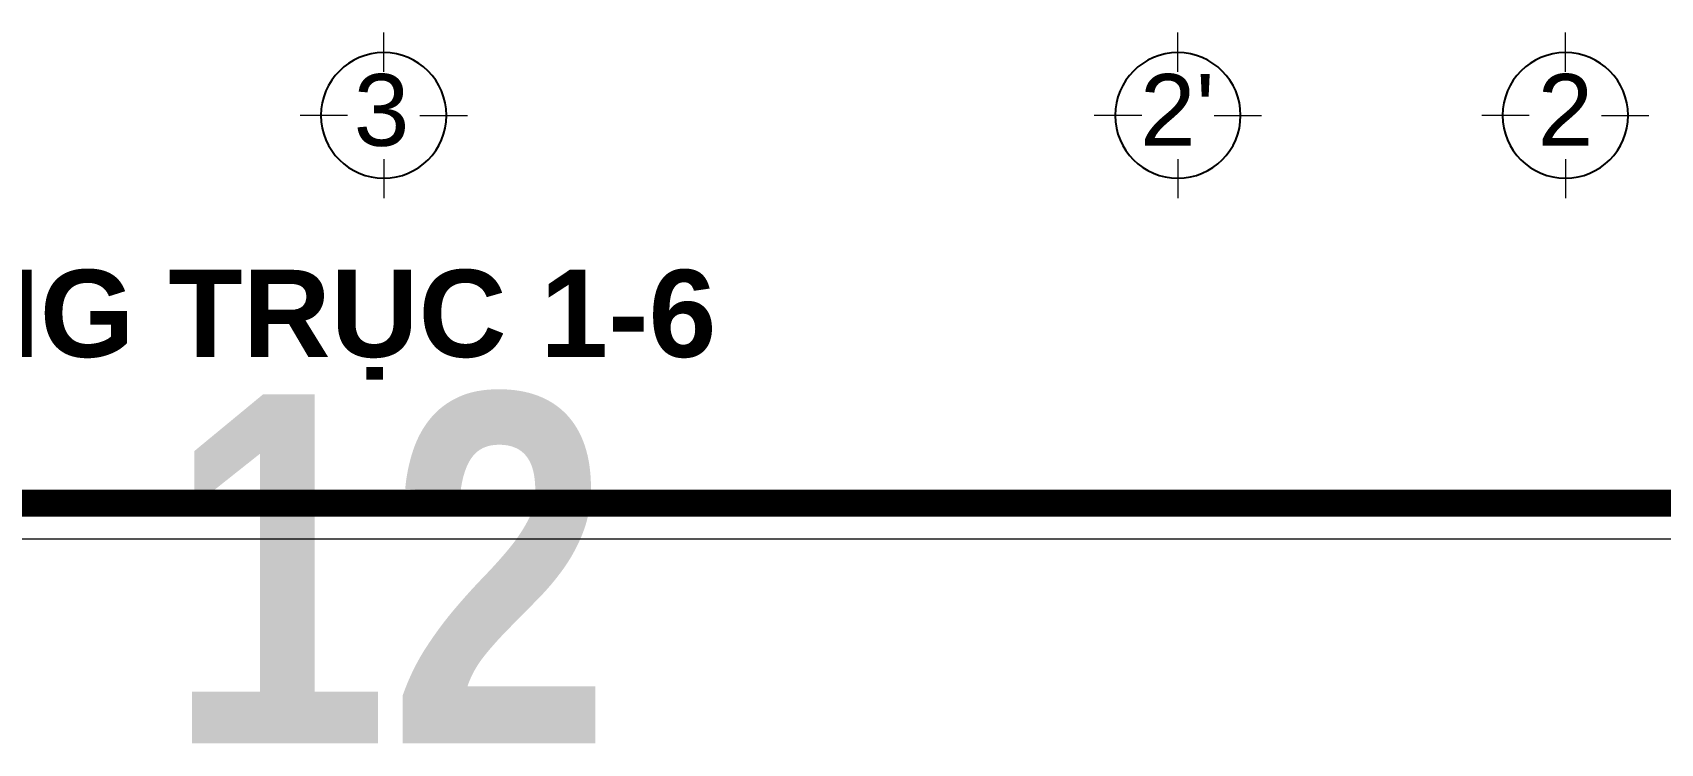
# Model space of a CAD drawing. Header units: millimetres. Extents: x 615730 to 2792744, y 139412 to 597571.
# Drawn here: x 755261 to 763664, y 283882 to 287548 of the extents above; entities that cross this region are included whole.
import ezdxf
from ezdxf.enums import TextEntityAlignment as Align

# ---------------------------------------------------------------- set-up
doc = ezdxf.new("R2010")
doc.units = ezdxf.units.MM
doc.header["$MEASUREMENT"] = 0
doc.layers.get('0').update_dxf_attribs({"lineweight": 5})
for name, color, linetype, lineweight in [('0.1(9)', 9, 'Continuous', 13), ('0.10_Thay', 5, 'Continuous', 20), ('thay', 7, 'Continuous', 15)]:
    doc.layers.add(name, color=color, linetype=linetype, lineweight=lineweight)
for name, color, linetype in [('H', 252, 'Continuous'), ('noi that', 29, 'Continuous'), ('TEXT', 2, 'Continuous')]:
    doc.layers.add(name, color=color, linetype=linetype)
doc.styles.add('H280', font='', dxfattribs={"height": 200})
doc.styles.add('KT OZON', font='', dxfattribs={"height": 200})
doc.styles.add('lyrichs', font='', dxfattribs={"width": 1.25})
doc.styles.get("Standard").update_dxf_attribs({"font": ''})
doc.styles.get('H280').set_extended_font_data('VNI-Avo')
doc.styles.get('KT OZON').set_extended_font_data('VNI-Helve')
doc.styles.get('lyrichs').set_extended_font_data('.VnHelvetInsH', bold=True)
doc.styles.get('Standard').set_extended_font_data('VNI-Avo')

# ---------------------------------------------------------------- blocks, each defined once
blk = doc.blocks.new('TRUC 1')
at = {"ltscale": 50}
blk.add_circle((0, -9525), 8572, dxfattribs=at)
at = {"layer": '0.1(9)', "ltscale": 50}
for p, q in [((0, -3572), (0, 1782)), ((-4942, -9525), (-11427, -9525)), ((4942, -9525), (11427, -9525)), ((0, -15478), (0, -20832))]:
    blk.add_line(p, q, dxfattribs=at)
at = {"layer": 'TEXT', "ltscale": 50, "style": 'H280'}
blk.add_attdef('1', text='', height=10478, dxfattribs=at).set_placement((-214, -4892), align=Align.CENTER)

msp = doc.modelspace()

# ---------------------------------------------------------------- linework, layer by layer
at = {"layer": 'H', "const_width": 138.2}
msp.add_lwpolyline([(742474.9, 285120.6), (769477.8, 285120.6), (769477.8, 304105.6), (742474.9, 304105.6)], close=True, dxfattribs=at)
at = {"layer": 'thay', "linetype": 'Continuous'}
msp.add_lwpolyline([(742290.6, 284936.3), (769662.1, 284936.3), (769662.1, 304289.9), (742290.6, 304289.9)], close=True, dxfattribs=at)

# ---------------------------------------------------------------- block references
at = {"layer": 'noi that', "lineweight": -2, "ltscale": 10}
ref = msp.add_blockref('TRUC 1', (757073.5, 286761, 14.7), dxfattribs=dict(at, xscale=-0.03778148023411632, yscale=0.03778148036508355, zscale=0.03778148031496009, rotation=180))
ref.add_attrib('1', '3', dxfattribs={"layer": 'TEXT', "color": 3, "ltscale": 50, "height": 370.2, "style": 'KT OZON'}).set_placement((757062.3, 286964, 14.7), align=Align.CENTER)
ref = msp.add_blockref('TRUC 1', (761173, 286761, 14.7), dxfattribs=dict(at, xscale=-0.03778148023411632, yscale=0.03778148036508355, zscale=0.03778148031496009, rotation=180))
ref.add_attrib('1', "2'", dxfattribs={"layer": 'TEXT', "color": 3, "ltscale": 50, "height": 370.15, "style": 'KT OZON'}).set_placement((761170, 286964, 14.7), align=Align.CENTER)
ref = msp.add_blockref('TRUC 1', (763173, 286761, 14.7), dxfattribs=dict(at, xscale=-0.03778148023411632, yscale=0.03778148036508355, zscale=0.03778148031496009, rotation=180))
ref.add_attrib('1', '2', dxfattribs={"layer": 'TEXT', "color": 3, "ltscale": 50, "height": 370.2, "style": 'KT OZON'}).set_placement((763173.1, 286964, 14.7), align=Align.CENTER)

# ---------------------------------------------------------------- texts
at = {"layer": '0.10_Thay', "insert": (755954.2, 283881.6), "char_height": 1800, "width": 79177.8, "attachment_point": 7}
msp.add_mtext('{\\fVNI-Helve-Condense|b1|i0|c0|p2;12}', dxfattribs=at)
at = {"layer": 'TEXT', "style": 'lyrichs'}
msp.add_text('MÆT ®øng trôc 1-6', height=450, dxfattribs=at).set_placement((755561.6, 285874.5), align=Align.CENTER)

doc.saveas('drawing.dxf')
